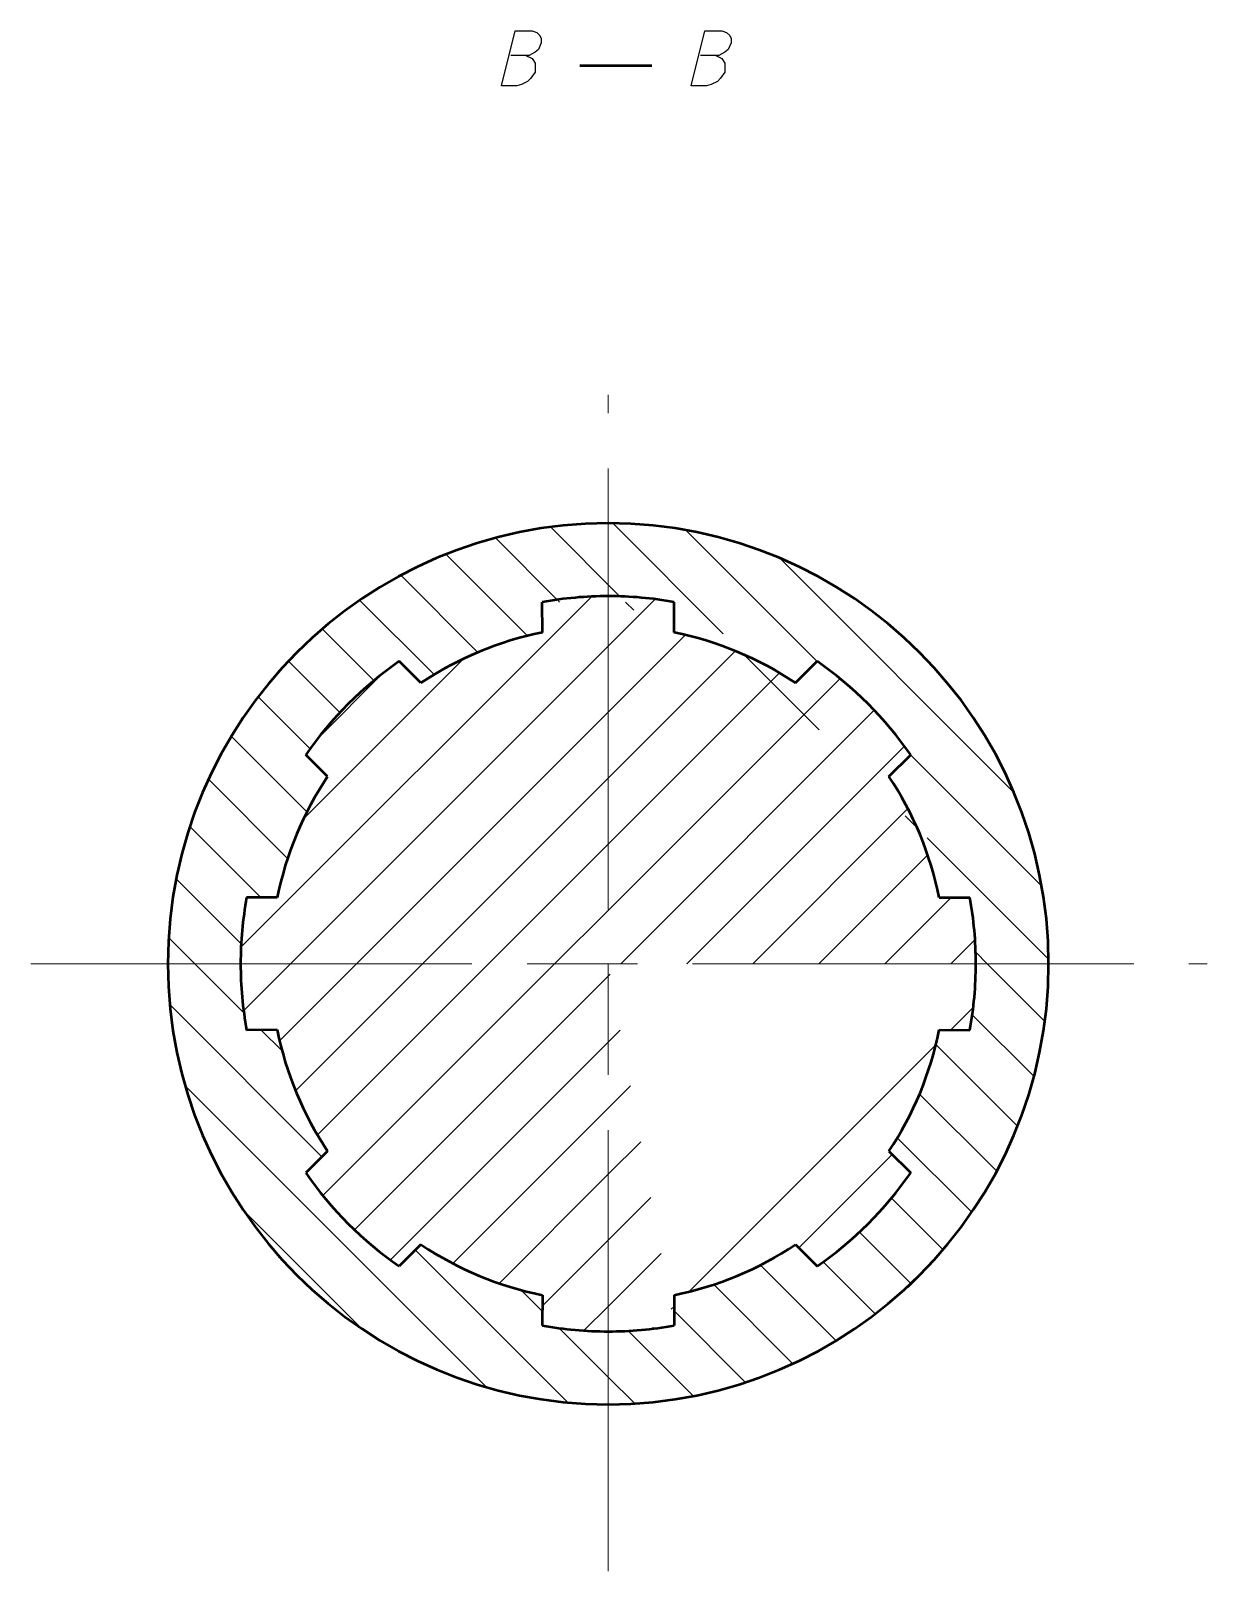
# Model space of a CAD drawing. Header units: millimetres. Extents: x 170 to 1359, y 181 to 1022.
# Drawn here: x 593.5 to 657.5, y 367.3 to 451.1 of the extents above; entities that cross this region are included whole.
import ezdxf

# ---------------------------------------------------------------- set-up
doc = ezdxf.new("R2010")
doc.units = ezdxf.units.MM
doc.linetypes.add('ACAD_ISO08W100', pattern=[36, 24, -3, 6, -3])
for name, color, linetype, lineweight in [('中心线', 1, 'ACAD_ISO08W100', 35), ('剖面线', 6, 'Continuous', 35), ('尺寸', 4, 'Continuous', 25), ('粗实线', 7, 'Continuous', 50)]:
    doc.layers.add(name, color=color, linetype=linetype, lineweight=lineweight)
pattern_1 = [(45, (-1623.829432494951, -99.72331111065319), (-1.796051224213831, 1.796051224213831), [])]
pattern_2 = [(135, (-1623.829432494951, -99.72331111065319), (-1.796051224213831, -1.796051224213831), [])]

msp = doc.modelspace()

# ---------------------------------------------------------------- hatches: boundary and pattern name
at = {"layer": '剖面线', "lineweight": 20}
h = msp.add_hatch(dxfattribs=at)
h.set_pattern_fill('ANSI31', color=256, scale=0.8, angle=90)
h.set_pattern_definition(pattern_2)
h.paths.add_polyline_path([(608.4991673266331, 389.0177649817467), (609.6832379299426, 390.1910843098398, -0.09789071300356471), (606.9488938192799, 396.7828337798783), (605.2835414702763, 396.7758522835397, -0.04538259165697073), (604.9553619460135, 400.3841038227704), (600.9955783000541, 400.3841038227704, 0.41356519375675), (624.9553619460135, 376.4095837083772), (624.9553619460135, 380.3841038227704, -0.04515986008437114), (621.3646021265399, 380.7090830116289), (621.371929543383, 382.3622636392735, -0.09811948424581868), (614.7658422998616, 385.1047407313059), (613.5890158103639, 383.9279142418072, -0.09071715161820551)])
edge = h.paths.add_edge_path()
edge.add_arc((624.9553619460071, 400.3841038227704), 19.99999999999359, 169.6062078381439, 180)
edge.add_line((606.9488938192799, 403.9853738656625), (605.2835414702763, 403.9923553620013))
edge.add_arc((624.9892088776955, 400.3650102660879), 18.4, 146.2888619592052, 168.6525085243716)
edge.add_line((609.6832379299426, 410.5771233357013), (608.4991673266309, 411.7504426637962))
edge.add_arc((624.9553619460135, 400.3841038227704), 20, 124.6329695995011, 145.3670557983224)
edge.add_line((614.7658422998616, 415.663466914235), (613.5890158103639, 416.8402934037337))
edge.add_arc((624.9892088776955, 400.3650102660879), 18.4, 101.3376960617758, 123.7532743293819)
edge.add_line((621.371929543383, 418.4059440062676), (621.3645819811709, 420.0636697465984))
edge.add_arc((624.9553619460135, 400.3841038227713), 19.99999999999921, 90, 100.342850250393)
edge.add_arc((624.9553619460135, 400.3841038227713), 19.99999999999921, 79.657149749602, 90)
edge.add_line((628.5387943486444, 418.4059440062676), (628.5461419108565, 420.0636697465984))
edge.add_arc((624.9553619460135, 400.3841038227704), 20, 34.6329442016796, 55.3670304005153)
edge.add_line((635.1448815921653, 415.663466914235), (636.321708081663, 416.8402934037337))
edge.add_arc((624.9215150143318, 400.3650102660879), 18.4, 56.2467256706133, 78.66230393821361)
edge.add_line((640.2274859620848, 410.5771233357013), (641.4115565653965, 411.7504426637962))
edge.add_arc((624.9215150143318, 400.3650102660879), 18.4, 11.34749147562842, 33.7111380407968)
edge.add_line((642.9618300727475, 403.9853738656625), (644.6271824217511, 403.9923553620013))
edge.add_arc((624.9553619460203, 400.3841038227704), 19.99999999999359, 0, 10.39379216185614)
edge.add_arc((624.9214223774993, 400.3649170553472), 23.99373088589664, 0.04581700604442317, 89.91895405128561)
edge.add_arc((624.989301514528, 400.3649170553472), 23.99373088589664, 90.08104594870159, 179.9541829939556)
h = msp.add_hatch(dxfattribs=at)
h.set_pattern_fill('ANSI31', color=256, scale=0.8)
h.set_pattern_definition(pattern_1)
h.paths.add_polyline_path([(624.9553619460135, 420.3841038227704, 0.04515986008437099), (621.3646021265399, 420.0591246339122), (621.371929543383, 418.4059440062676, 0.0981194842458213), (614.7658422998616, 415.663466914235), (613.5890158103639, 416.8402934037338, 0.09071715161820675), (608.4991673266318, 411.7504426637963), (609.6832379299426, 410.5771233357013, 0.09789071300356544), (606.9488938192799, 403.9853738656625), (605.2835414702763, 403.9923553620013, 0.04538259165697114), (604.9553619460135, 400.3841038227704), (624.9553619460135, 400.3841038227704)])
h.paths.add_polyline_path([(640.2274859620848, 410.5771233357013), (641.4115565653956, 411.7504426637963, 0.09071715161820365), (636.3217080816635, 416.8402934037335), (635.1448815921653, 415.663466914235, 0.0981194842458211), (628.5387943486444, 418.4059440062676), (628.5461217654874, 420.0591246339122, 0.0446405095503196), (624.9968263646783, 420.3840608402738), (624.9553619460135, 420.3424008347283), (624.9553619460135, 400.3841038227704), (644.9553619460135, 400.3841038227704, 0.04538259165697037), (644.6271824217511, 403.9923553620013), (642.9618300727475, 403.9853738656625, 0.0978907130035659)])
h.paths.add_polyline_path([(624.9553619460135, 400.3841038227704), (604.9553619460135, 400.3841038227704, 0.04538259165697071), (605.2835414702763, 396.7758522835397), (606.9488938192799, 396.7828337798783, 0.09789071300356601), (609.6832379299426, 390.1910843098398), (608.4991673266318, 389.0177649817446, 0.09071715161820458), (613.5890158103639, 383.9279142418072), (614.7658422998616, 385.1047407313059, 0.09811948424582008), (621.371929543383, 382.3622636392735), (621.3646021265399, 380.7090830116289, 0.04515986008437049), (624.9553619460135, 380.3841038227704)])
h = msp.add_hatch(dxfattribs=at)
h.set_pattern_fill('ANSI31', color=256, scale=0.8)
h.set_pattern_definition(pattern_1)
edge = h.paths.add_edge_path()
edge.add_arc((624.9553619460203, 400.3841038227707), 19.99999999999359, 349.6062078381402, 359.9999999999995)
edge.add_line((642.9618300727475, 396.7828337798783), (644.6271824217511, 396.7758522835395))
edge.add_arc((624.9215150143318, 400.4031973794532), 18.4, 326.2888619592008, 348.6525085243698)
edge.add_line((640.2274859620848, 390.1910843098398), (641.4115565653965, 389.0177649817448))
edge.add_arc((624.9553619460135, 400.3841038227704), 20, 304.6329695994843, 325.367055798321)
edge.add_line((635.1448815921653, 385.1047407313059), (636.321708081663, 383.9279142418073))
edge.add_arc((624.9215150143318, 400.4031973794532), 18.4, 281.3376960617861, 303.7532743293899)
edge.add_line((628.5387943486444, 382.3622636392735), (628.5461419108565, 380.7045378989428))
edge.add_arc((624.9553619460135, 400.3841038227697), 19.99999999999921, 270, 280.3428502503982)
edge.add_line((624.9553619460135, 400.3763801813941), (624.9553619460135, 380.3841038227705))
edge.add_line((644.9553604546477, 400.3763801813941), (624.955361946013, 400.3763801813941))
h = msp.add_hatch(dxfattribs=at)
h.set_pattern_fill('ANSI31', color=256, scale=0.8, angle=90)
h.set_pattern_definition(pattern_2)
h.paths.add_polyline_path([(648.9151455919732, 400.3841038227704), (644.9553619460135, 400.3841038227704, -0.04538259165697069), (644.6271824217511, 396.7758522835397), (642.9618300727475, 396.7828337798783, -0.09789071300356432), (640.2274859620848, 390.1910843098398), (641.4115565653956, 389.0177649817448, -0.09071715161820562), (636.3217080816635, 383.9279142418072), (635.1448815921653, 385.1047407313059, -0.09811948424582155), (628.5387943486444, 382.3622636392735), (628.5461217654874, 380.7090830116289, -0.04515986008437026), (624.9553619460135, 380.3841038227704), (624.9553619460135, 376.4095837083772, 0.4135651937567526)])

# ---------------------------------------------------------------- linework, layer by layer
at = {"layer": '中心线', "lineweight": 20}
for p, q in [((624.9553619460135, 367.3376238227705), (624.9553619460135, 431.3376238227706)), ((593.5409619460138, 400.3841038227704), (657.5409619460138, 400.3841038227704))]:
    msp.add_line(p, q, dxfattribs=at)
at = {"layer": '剖面线', "lineweight": 25}
for points in [[(624.9902238874192, 420.3774272192545), (624.9968263646783, 420.3840608402738)], [(607.0014621217947, 416.3334420161297), (607.0076547836943, 416.3272493542304)], [(648.7312424943816, 397.4382294059156), (648.7660679264814, 397.4731317153485)], [(647.6672437474181, 392.7660966007381), (647.7376406549979, 392.8364935083173)], [(607.0014621217947, 384.4347656294115), (607.0076547836943, 384.4409582913106)], [(641.2707505241378, 382.7788234126145), (642.5432113854663, 384.0512842739427)], [(632.4855412897632, 377.5843941430834), (632.5586163669541, 377.6574692202747)], [(627.8663340534354, 376.5559668715989), (627.906215111007, 376.595935966825)]]:
    msp.add_lwpolyline(points, dxfattribs=at)
at = {"layer": '尺寸', "lineweight": 25}
for points in [[(620.4756024753101, 449.8009057661289), (620.8242218893724, 449.6440270298008), (620.981100625701, 449.3825624692538), (620.981100625701, 448.8944952895665), (620.7370670358569, 448.5633068462071), (620.5627573288257, 448.3889971391759), (620.2315688854665, 448.2146874321447), (619.9875352956228, 448.1449635493323), (619.1508487018732, 448.1449635493323), (619.9003804421072, 451.1430905102694), (620.8242218893724, 451.1430905102694), (621.068255479217, 451.0559356567537), (621.2251342155446, 450.8816259497228), (621.3122890690602, 450.7247472133946), (621.3122890690602, 450.4807136235509), (621.1554103327326, 450.1320942094883), (620.981100625701, 449.9752154731602), (620.6499121823413, 449.8009057661289), (619.6563468522631, 449.8009057661289)], [(630.8121681022631, 449.8009057661289), (631.1433565456223, 449.6440270298008), (631.3002352819508, 449.3825624692538), (631.3002352819508, 448.8944952895665), (631.0562016921067, 448.5633068462071), (630.8993229557786, 448.3889971391759), (630.5507035417168, 448.2146874321447), (630.3066699518727, 448.1449635493323), (629.469983358123, 448.1449635493323), (630.2195150983571, 451.1430905102694), (631.1433565456223, 451.1430905102694), (631.3873901354664, 451.0559356567537), (631.561699842498, 450.8816259497228), (631.6488546960136, 450.7247472133946), (631.6488546960136, 450.4807136235509), (631.474544988982, 450.1320942094883), (631.3002352819508, 449.9752154731602), (630.9690468385916, 449.8009057661289), (629.9754815085134, 449.8009057661289)]]:
    msp.add_lwpolyline(points, dxfattribs=at)
at = {"layer": '粗实线', "lineweight": 50}
for points in [[(623.4040055534356, 449.260545674332), (627.3259739616383, 449.260545674332)], [(621.371929543383, 418.4059440062676), (621.3645819811704, 420.0636697465984)], [(628.5387943486444, 418.4059440062676), (628.5461419108569, 420.0636697465984)], [(614.7658422998616, 415.663466914235), (613.5890158103639, 416.8402934037335)], [(635.1448815921653, 415.663466914235), (636.3217080816635, 416.8402934037335)], [(609.6832379299426, 410.5771233357013), (608.4991673266318, 411.7504426637961)], [(640.2274859620848, 410.5771233357013), (641.4115565653956, 411.7504426637961)], [(606.9488938192799, 403.9853738656625), (605.2835414702763, 403.9923553620013)], [(642.9618300727475, 403.9853738656625), (644.6271824217511, 403.9923553620013)], [(606.9488938192799, 396.7828337798783), (605.2835414702763, 396.7758522835397)], [(642.9618300727475, 396.7828337798783), (644.6271824217511, 396.7758522835397)], [(609.6832379299426, 390.1910843098398), (608.4991673266318, 389.0177649817448)], [(640.2274859620848, 390.1910843098398), (641.4115565653956, 389.0177649817448)], [(614.7658422998616, 385.1047407313059), (613.5890158103639, 383.9279142418072)], [(635.1448815921653, 385.1047407313059), (636.3217080816635, 383.9279142418072)], [(621.371929543383, 382.3622636392735), (621.3645819811704, 380.7045378989427)], [(628.5387943486444, 382.3622636392735), (628.5461419108569, 380.7045378989427)]]:
    msp.add_lwpolyline(points, dxfattribs=at)
for centre, radius, start, end in [((624.989301514528, 400.3649170553472), 23.99373088589664, 90.08104594870159, 179.9541829939556), ((624.9214223774993, 400.3649170553472), 23.99373088589664, 0.04581700604442308, 89.91895405129843), ((624.9553619460135, 400.3841038227713), 19.99999999999921, 90, 100.3428502503926), ((624.9553619460135, 400.3841038227713), 19.99999999999921, 79.65714974960736, 90), ((624.9892088776955, 400.3650102660879), 18.4, 101.3376960617747, 123.75327432938), ((624.9215150143318, 400.3650102660879), 18.4, 56.24672567062004, 78.66230393822529), ((624.9553619460135, 400.3841038227704), 20, 124.632969599504, 145.367055798338), ((624.9553619460135, 400.3841038227704), 20, 34.632944201662, 55.36703040052669), ((624.9892088776955, 400.3650102660879), 18.4, 146.2888619592206, 168.6525085243716), ((624.9215150143318, 400.3650102660879), 18.4, 11.34749147562843, 33.71113804077941), ((624.9553619460071, 400.3841038227704), 19.99999999999359, 169.6062078381521, 180), ((624.9553619460203, 400.3841038227704), 19.99999999999359, 0, 10.39379216184792), ((624.989301514528, 400.4032905901936), 23.99373088589664, 180.0458170060444, 269.9189540512984), ((624.9553619460071, 400.3841038227707), 19.99999999999359, 180, 190.3937921618479), ((624.9214223774993, 400.4032905901936), 23.99373088589664, 270.0810459487016, 359.9541829939556), ((624.9553619460203, 400.3841038227707), 19.99999999999359, 349.6062078381457, 0), ((624.9892088776955, 400.4031973794532), 18.4, 191.3474914756284, 213.7111380407794), ((624.9215150143318, 400.4031973794532), 18.4, 326.2888619591853, 348.6525085243716), ((624.9553619460135, 400.3841038227704), 20, 214.632944201662, 235.367030400496), ((624.9553619460135, 400.3841038227704), 20, 304.6329695994734, 325.367055798338), ((624.9892088776955, 400.4031973794532), 18.4, 236.2467256706201, 258.6623039382253), ((624.9215150143318, 400.4031973794532), 18.4, 281.3376960617747, 303.75327432938), ((624.9553619460135, 400.3841038227697), 19.99999999999921, 259.6571497496074, 270), ((624.9553619460135, 400.3841038227697), 19.99999999999921, 270, 280.3428502503926)]:
    msp.add_arc(centre, radius, start, end, dxfattribs=at)

doc.saveas('drawing.dxf')
